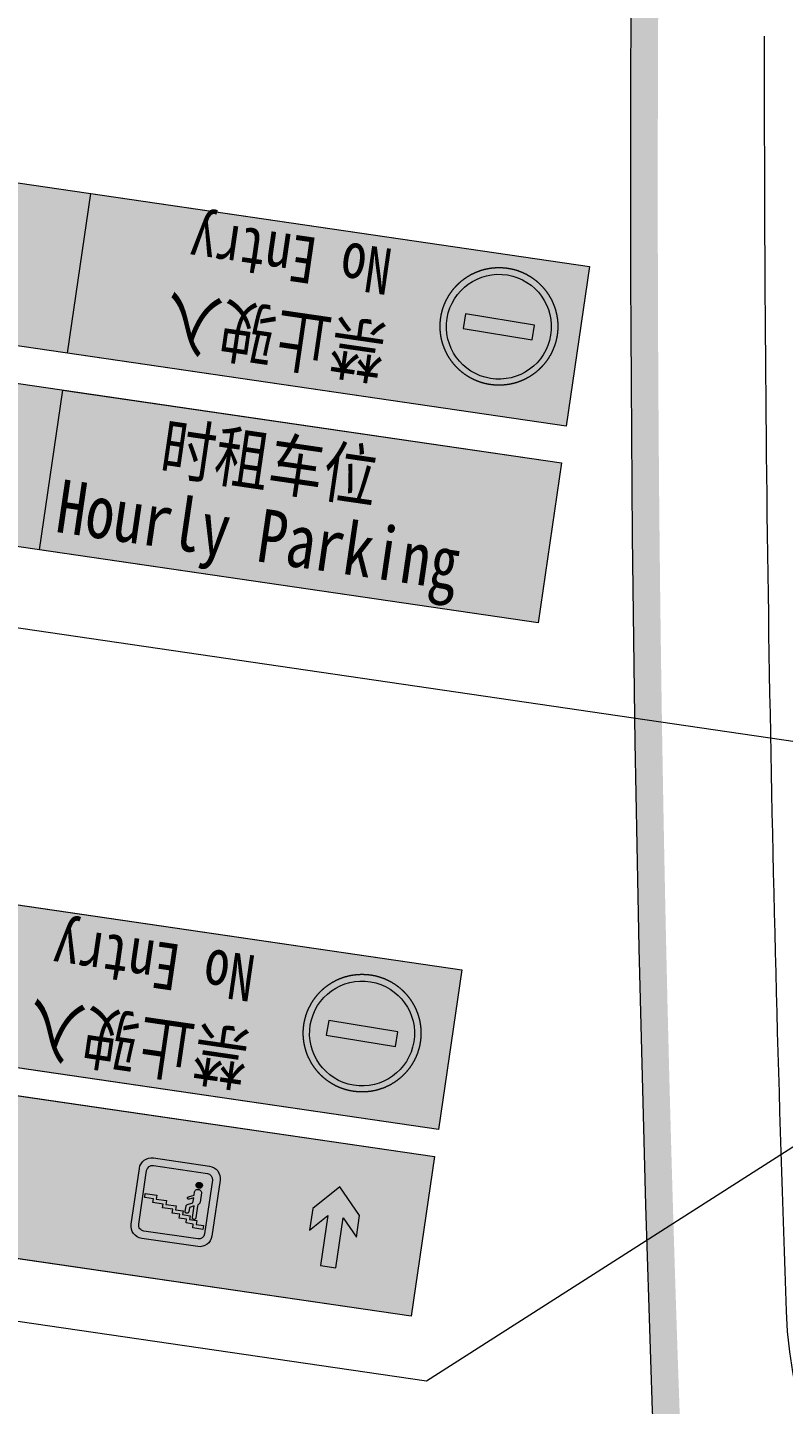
# Model space of a CAD drawing. Header units: inches. Extents: x -414268 to 632271, y -366004 to 318730.
# Drawn here: x -316383 to -299767, y 180510 to 210789 of the extents above; entities that cross this region are included whole.
import ezdxf

# ---------------------------------------------------------------- set-up
doc = ezdxf.new("R2010")
doc.units = ezdxf.units.IN
doc.header["$LTSCALE"] = 1200
doc.header["$MEASUREMENT"] = 0
doc.linetypes.add('DASHED', pattern=[19.049999999999997, 12.7, -6.35])
doc.layers.get('0').update_dxf_attribs({"linetype": 'CONTINUOUS', "lineweight": 0})
for name, color, linetype, lineweight in [('0--PAI--', 7, 'CONTINUOUS', 0), ('0--PAI--RED', 1, 'CONTINUOUS', 0), ('0--灯箱字(黄底黑字)', 7, 'CONTINUOUS', 0), ('COLUMN', 7, 'CONTINUOUS', 0), ('HATCH', 7, 'CONTINUOUS', 0)]:
    doc.layers.add(name, color=color, linetype=linetype, lineweight=lineweight)
doc.layers.add('0--灯箱--字', color=7, linetype='CONTINUOUS', lineweight=0, true_color=0xf7f7f7)
doc.layers.add('0-栋牌字体', color=7, linetype='CONTINUOUS', lineweight=0, true_color=0xf7f7f7)
doc.styles.add('-宋体', font='', dxfattribs={"width": 0.8})
doc.styles.get('-宋体').set_extended_font_data('SimSun')

# ---------------------------------------------------------------- blocks, each defined once
blk = doc.blocks.new('A$C27BC456A')
blk.add_hatch(color=250).paths.add_polyline_path([(14884.73986124818, 112855.557986891), (14884.7398612483, 114955.557986891), (8329.665222129555, 114955.557986891), (8329.665222129554, 112855.5579868909)])
at = {"color": 250}
blk.add_lwpolyline([(8329.665222129552, 114955.557986891), (14884.73986124829, 114955.557986891), (14884.73986124818, 112855.557986891), (8329.665222129552, 112855.5579868909), (8329.665222129552, 114955.557986891)], dxfattribs=at)
blk = doc.blocks.new('A$C36DA1677')
at = {"layer": '0--PAI--RED'}
h = blk.add_hatch(color=256, dxfattribs=at)
edge = h.paths.add_edge_path()
edge.add_arc((119.9999975206229, 119.9999862235272), 120, 0, 360)
h.paths.add_polyline_path([(199.9999975206229, 102.9999862235272), (199.9999975206229, 136.9999862235272), (39.99999752062286, 136.9999862235272), (39.99999752062286, 102.9999862235272)], flags=16)
at = {"layer": '0--PAI--'}
blk.add_lwpolyline([(199.9999975206229, 102.9999862235272), (199.9999975206229, 136.9999862235272), (39.99999752062286, 136.9999862235272), (39.99999752062286, 102.9999862235272)], close=True, dxfattribs=at)
blk.add_circle((119.9999975206229, 119.9999862235272), 120, dxfattribs=at)
blk = doc.blocks.new('A$C443C2777')
at = {"layer": '0--PAI--', "xscale": 9, "yscale": 9, "zscale": 9}
blk.add_blockref('A$C36DA1677', (-1.10760738607496e-05, 0.0002598084975033998), dxfattribs=at)
blk = doc.blocks.new('A$C01A83D55')
at = {"linetype": 'DASHED', "lineweight": 15, "ltscale": 20, "true_color": 0xeff0f0}
h = blk.add_hatch(color=7, dxfattribs=at)
h.paths.add_polyline_path([(0.001749272341839969, 1675.198503647465, 1), (3350.398756567272, 1675.198503647465, 1)])
h.paths.add_polyline_path([(3168.192252922146, 1684.934839963926, -1), (182.2082529173179, 1684.934839963926, -1)], flags=16)
h.paths.add_polyline_path([(2670.528252921341, 1896.442039964268), (2670.528252921341, 1473.427639963584), (679.8722529181225, 1473.427639963584), (679.8722529181225, 1896.442039964268)], flags=0)
at = {"true_color": 0xeff0f0}
blk.add_hatch(color=7, dxfattribs=at).paths.add_polyline_path([(2670.528252921341, 1473.427639963584), (2670.528252921341, 1896.442039964268), (679.8722529181226, 1896.442039964268), (679.8722529181229, 1473.427639963584)])
at = {"linetype": 'DASHED', "lineweight": 15, "ltscale": 20}
blk.add_circle((1675.200252919807, 1675.198503647465), 1675.198503647465, dxfattribs=at)
at = {"xscale": 1.382400000002235, "yscale": 1.382400000002235, "zscale": 1.382400000002235}
blk.add_blockref('A$C443C2777', (182.208299076301, 191.9426522036083), dxfattribs=at)
blk = doc.blocks.new('A$C53BB72EC')
at = {"layer": '0--灯箱--字', "true_color": 0xf7f7f7}
blk.add_hatch(color=7, dxfattribs=at).paths.add_polyline_path([(6263.886652779096, -28314.52920469935), (5705.06504685228, -27793.419626765), (5225.644234895473, -27793.41962678659), (5600.054711105098, -28142.56304409566), (4492.694870033767, -28142.56304414553), (4492.694870049396, -28486.49536568977), (5600.054711120494, -28486.4953656399), (5225.644234942301, -28835.63878293225), (5705.065046899661, -28835.63878291062)])
at = {"layer": '0--灯箱--字', "color": 7, "true_color": 0xf7f7f7}
blk.add_lwpolyline([(6263.886652779096, -28314.52920469935), (5705.06504685228, -27793.419626765), (5225.644234895473, -27793.41962678659), (5600.054711105098, -28142.56304409566), (4492.694870033767, -28142.56304414553), (4492.694870049396, -28486.49536568977), (5600.054711120494, -28486.4953656399), (5225.644234942301, -28835.63878293225), (5705.065046899661, -28835.63878291062)], close=True, dxfattribs=at)
blk = doc.blocks.new('A$C744A17C1')
at = {"true_color": 0xf7f7f7}
h = blk.add_hatch(color=7, dxfattribs=at)
edge = h.paths.add_edge_path()
edge.add_line((-3036.027967695962, 95700.69936638275), (-4282.504917986342, 95700.6993662884))
edge.add_arc((-4282.504917992475, 95427.42636630207), 273.2729999863368, 89.999999998714, 180.0000000033805)
edge.add_line((-4555.777917978819, 95427.42636628594), (-4555.777917813975, 94185.20778836703))
edge.add_arc((-4282.504917798803, 94185.20778839014), 273.2730000151723, 180.000000004845, 269.9999999973897)
edge.add_line((-4282.504917811253, 93911.93478837497), (-3036.027967662085, 93911.93478839874))
edge.add_arc((-3036.027967657114, 94185.20778838589), 273.2729999871517, 269.9999999989579, 360.000000003228)
edge.add_line((-2762.754967669956, 94185.20778840128), (-2762.754967693822, 95427.42636646118))
edge.add_arc((-3036.027967666832, 95427.42636640974), 273.27299997301, 1.078538077006223e-08, 90.00000000610757)
edge = h.paths.add_edge_path(flags=16)
edge.add_line((-3060.870968115632, 95535.07936645439), (-4257.661918124184, 95535.07936650218))
edge.add_arc((-4257.661918121812, 95402.58336650326), 132.4959999989223, 90.00000000102573, 180.0000000010257)
edge.add_line((-4390.157918120734, 95402.58336650088), (-4390.157917956356, 94210.05078851104))
edge.add_arc((-4257.661917951628, 94210.05078851951), 132.4960000047276, 180.0000000036624, 269.9999999983266)
edge.add_line((-4257.661917955498, 94077.55478851478), (-3060.870967947179, 94077.55478853764))
edge.add_arc((-3060.870967934181, 94210.05078852108), 132.4959999834391, 269.9999999943792, 360.0000000077086)
edge.add_line((-2928.374967950745, 94210.05078853891), (-2928.374968114891, 95402.5833664582))
edge.add_arc((-3060.870968122284, 95402.58336644698), 132.4960000073929, 4.851705143038884e-09, 89.99999999712362)
for points in [[(-4150.11990238633, 94529.42519890532), (-4149.627119381796, 94521.06739443877), (-4147.198756577098, 94513.64028296362), (-4143.319000463234, 94507.14339838475), (-4138.471931530861, 94501.57620250923), (-4125.87734835525, 94494.62397167491), (-4111.351055108826, 94492.31724702398), (-4097.313692784286, 94494.65355498373), (-4091.022925867466, 94497.44615649544), (-4084.733546061092, 94501.63183647174), (-4079.89801569574, 94507.2090675378), (-4076.03173301369, 94513.71398120295), (-4074.102912004921, 94521.14558704928), (-4073.143780433107, 94529.96923974363), (-4073.409211437916, 94786.29070426736), (-3975.566005341127, 94739.02821416727), (-3975.466443319223, 94642.90766297959), (-3974.488086713245, 94633.15731810404), (-3972.058778551756, 94624.80149255057), (-3968.178068257752, 94617.3759077636), (-3962.846874666517, 94611.80920641035), (-3957.032519419794, 94607.17172890124), (-3950.735444288468, 94603.92778070834), (-3936.208673960762, 94601.1567060907), (-3922.171329299919, 94603.4930145998), (-3915.880527055357, 94606.2856162488), (-3910.075784334331, 94610.93515125757), (-3904.75565221149, 94616.04852715385), (-3900.890314869001, 94623.48214061509), (-3898.477828618838, 94631.37860536999), (-3897.519191809697, 94640.66660789371), (-3897.638941903831, 94756.28987031762), (-3899.589391086716, 94769.75402574499), (-3904.925876862952, 94780.42857604545), (-3913.164742831723, 94788.77836625729), (-3922.213472441188, 94794.70326598715), (-3922.369446171797, 94794.80538847725), (-4039.101889754296, 94849.94229390075), (-4039.217787765549, 94961.8507568656), (-3945.249063278898, 94915.97730225985), (-3931.689579247963, 94912.27652424466), (-3920.071903735632, 94913.68161695023), (-3910.87873896258, 94918.79899297009), (-3904.593228902901, 94926.69948613836), (-3902.181714496808, 94935.52465123867), (-3903.644699364901, 94945.7388518333), (-3910.432604954694, 94955.48318951971), (-3915.27822494437, 94959.65733535777), (-3922.059884152026, 94963.36512443822), (-4039.278855550569, 95020.8232700668), (-4039.351956630824, 95091.40453202384), (-4040.820693118498, 95107.19094595194), (-4045.67544851813, 95120.18775516514), (-4052.949404808227, 95131.78898377655), (-4062.641139533138, 95140.60162528208), (-4073.783825813676, 95148.01970503082), (-4086.376951205893, 95153.57888623964), (-4100.41957921104, 95156.35044109734), (-4113.976686623646, 95157.7294554087), (-4128.015453705215, 95156.78622522691), (-4141.567728333292, 95153.52173987115), (-4154.633934597136, 95148.40033557524), (-4165.761698503164, 95141.42355248562), (-4175.434667611378, 95132.12651809816), (-4182.685078526265, 95120.97459971393), (-4187.997029419406, 95107.96727520748), (-4189.917695685872, 95092.64169136254), (-4189.701767394668, 94884.14834125085), (-4188.722924849484, 94873.93363212637), (-4186.29220309027, 94864.1847850999), (-4176.591818860266, 94847.0138444682), (-4163.989522695891, 94832.63200043356), (-4150.422369861859, 94821.5016373705), (-4150.394362782827, 94794.4670060108)], [(-4105.775307702483, 95185.59901780682), (-4093.191785995499, 95189.3268348336), (-4081.094827414956, 95195.37593573614), (-4070.936258183443, 95203.2804008755), (-4062.716157831484, 95213.04030111353), (-4056.434022755828, 95224.1912299039), (-4052.08934933634, 95236.26885156211), (-4051.135041708476, 95249.73601779382), (-4052.116755634663, 95262.73681229903), (-4056.486909276806, 95275.26976579314), (-4062.791662051925, 95285.94331290413), (-4071.031959299231, 95295.68616647439), (-4081.207323937677, 95304.03394962067), (-4093.316810593125, 95310.05796103626), (-4105.908036448644, 95313.759728508), (-4119.465126179974, 95315.13875723894), (-4133.503442684887, 95313.7311628082), (-4146.086937904591, 95310.0033170796), (-4157.699789472972, 95303.95473898912), (-4167.857881605858, 95295.58589573058), (-4176.07797313435, 95285.82602378237), (-4182.360594149213, 95275.13944482138), (-4186.704781629727, 95262.5974733338), (-4188.143691014964, 95249.59416268383), (-4186.677366507938, 95236.12948444439), (-4182.307698770659, 95224.06089506189), (-4176.002468914026, 95212.92301254108), (-4167.76218049007, 95203.18015842151), (-4157.587301790831, 95195.29673952419), (-4145.961922130198, 95189.27220515917), (-4133.370705098263, 95185.57043713813), (-4119.329499548534, 95184.19193190591)]]:
    blk.add_hatch(color=256).paths.add_polyline_path(points)
blk.add_hatch(color=7, dxfattribs=at).paths.add_polyline_path([(-2972.607069589547, 94898.53414615076), (-3229.479971812805, 94898.09719255501), (-3229.336110325414, 94813.51894278088), (-3456.396698841709, 94813.13270141499), (-3456.252740901196, 94728.50382023354), (-3683.313339790911, 94728.1176065724), (-3683.169383667991, 94643.48864204493), (-3848.535635771113, 94643.20729399307), (-3848.391651262064, 94558.5783851212), (-4015.984025353682, 94558.29326713439), (-4015.840079232818, 94473.66434005648), (-4177.145826940774, 94473.38992084307), (-4177.00158715609, 94388.58852501128), (-4337.63411603251, 94388.31524484028), (-4337.488947727485, 94302.96531869122), (-4112.581915430259, 94304.06890598805), (-4112.725865504006, 94388.69787000655), (-3952.093359518447, 94388.9711473679), (-3952.23760118545, 94473.77254055717), (-3789.097450235975, 94474.05003136786), (-3789.24139829434, 94558.67899535972), (-3621.331052389462, 94558.96459933165), (-3621.462747673038, 94636.38460403035), (-3621.475010367576, 94643.59356330667), (-3394.41441148764, 94643.97972189655), (-3394.55836834677, 94728.60868587349), (-3167.497770679998, 94728.99490008186), (-3167.619749095524, 94813.62389573664), (-2972.62380450021, 94813.90494948352)])
at = {"color": 7, "lineweight": 0, "ltscale": 5, "true_color": 0xf7f7f7}
for points in [[(-3036.027967695962, 95700.69936638275), (-4282.504917986342, 95700.6993662884, 0.4142135623969432), (-4555.777917978819, 95427.42636628594), (-4555.777917813975, 94185.20778836703, 0.4142135623349744), (-4282.504917811253, 93911.93478837497), (-3036.027967662085, 93911.93478839874, 0.4142135623949164), (-2762.754967669956, 94185.20778840128), (-2762.754967693822, 95427.42636646118, 0.4142135623491799)], [(-3060.870968115632, 95535.07936645439), (-4257.661918124184, 95535.07936650218, 0.414213562373095), (-4390.157918120734, 95402.58336650088), (-4390.157917956356, 94210.05078851104, 0.4142135623458187), (-4257.661917955498, 94077.55478851478), (-3060.870967947179, 94077.55478853764, 0.4142135624412422), (-2928.374967950745, 94210.05078853891), (-2928.374968114891, 95402.5833664582, 0.4142135623336186)]]:
    blk.add_lwpolyline(points, format="xyb", close=True, dxfattribs=at)
at = {"color": 7, "true_color": 0xf7f7f7}
blk.add_lwpolyline([(-2972.479819925153, 94813.90515701298), (-2972.607069589547, 94898.53414615076), (-3229.479971812805, 94898.09719255501), (-3229.336110325414, 94813.51894278088), (-3456.396698841709, 94813.13270141499), (-3456.252740901196, 94728.50382023354), (-3683.313339790911, 94728.1176065724), (-3683.169383667991, 94643.48864204493), (-3848.535635771113, 94643.20729399307), (-3848.391651262064, 94558.5783851212), (-4015.984025353682, 94558.29326713439), (-4015.840079232818, 94473.66434005648), (-4177.145826940774, 94473.38992084307), (-4177.00158715609, 94388.58852501128), (-4337.63411603251, 94388.31524484028), (-4337.488947727485, 94302.96531869122), (-4112.581915430259, 94304.06890598805), (-4112.725865504006, 94388.69787000655), (-3952.093359518447, 94388.9711473679), (-3952.23760118545, 94473.77254055717), (-3789.097450235975, 94474.05003136786), (-3789.24139829434, 94558.67899535972), (-3621.331052389462, 94558.96459933165), (-3621.462747673038, 94636.38460403035), (-3621.475010367576, 94643.59356330667), (-3394.41441148764, 94643.97972189655), (-3394.55836834677, 94728.60868587349), (-3167.497770679998, 94728.99490008186), (-3167.619749095524, 94813.62389573664), (-2972.62380450021, 94813.90494948352), (-2972.607069589547, 94898.53414615075)], dxfattribs=at)
at = {"layer": '0-栋牌字体', "linetype": 'ByBlock'}
for points in [[(-4150.11990238633, 94529.42519890532), (-4149.627119381796, 94521.06739443877), (-4147.198756577098, 94513.64028296362), (-4143.319000463234, 94507.14339838475), (-4138.471931530861, 94501.57620250923), (-4125.87734835525, 94494.62397167491), (-4111.351055108826, 94492.31724702398), (-4097.313692784286, 94494.65355498373), (-4091.022925867466, 94497.44615649544), (-4084.733546061092, 94501.63183647174), (-4079.89801569574, 94507.2090675378), (-4076.03173301369, 94513.71398120295), (-4074.102912004921, 94521.14558704928), (-4073.143780433107, 94529.96923974363), (-4073.409211437916, 94786.29070426736), (-3975.566005341127, 94739.02821416727), (-3975.466443319223, 94642.90766297959), (-3974.488086713245, 94633.15731810404), (-3972.058778551756, 94624.80149255057), (-3968.178068257752, 94617.3759077636), (-3962.846874666517, 94611.80920641035), (-3957.032519419794, 94607.17172890124), (-3950.735444288468, 94603.92778070834), (-3936.208673960762, 94601.1567060907), (-3922.171329299919, 94603.4930145998), (-3915.880527055357, 94606.2856162488), (-3910.075784334331, 94610.93515125757), (-3904.75565221149, 94616.04852715385), (-3900.890314869001, 94623.48214061509), (-3898.477828618838, 94631.37860536999), (-3897.519191809697, 94640.66660789371), (-3897.638941903831, 94756.28987031762), (-3899.589391086716, 94769.75402574499), (-3904.925876862952, 94780.42857604545), (-3913.164742831723, 94788.77836625729), (-3922.213472441188, 94794.70326598715), (-3922.369446171797, 94794.80538847725), (-4039.101889754296, 94849.94229390075), (-4039.217787765549, 94961.8507568656), (-3945.249063278898, 94915.97730225985), (-3931.689579247963, 94912.27652424466), (-3920.071903735632, 94913.68161695023), (-3910.87873896258, 94918.79899297009), (-3904.593228902901, 94926.69948613836), (-3902.181714496808, 94935.52465123867), (-3903.644699364901, 94945.7388518333), (-3910.432604954694, 94955.48318951971), (-3915.27822494437, 94959.65733535777), (-3922.059884152026, 94963.36512443822), (-4039.278855550569, 95020.8232700668), (-4039.351956630824, 95091.40453202384), (-4040.820693118498, 95107.19094595194), (-4045.67544851813, 95120.18775516514), (-4052.949404808227, 95131.78898377655), (-4062.641139533138, 95140.60162528208), (-4073.783825813676, 95148.01970503082), (-4086.376951205893, 95153.57888623964), (-4100.41957921104, 95156.35044109734), (-4113.976686623646, 95157.7294554087), (-4128.015453705215, 95156.78622522691), (-4141.567728333292, 95153.52173987115), (-4154.633934597136, 95148.40033557524), (-4165.761698503164, 95141.42355248562), (-4175.434667611378, 95132.12651809816), (-4182.685078526265, 95120.97459971393), (-4187.997029419406, 95107.96727520748), (-4189.917695685872, 95092.64169136254), (-4189.701767394668, 94884.14834125085), (-4188.722924849484, 94873.93363212637), (-4186.29220309027, 94864.1847850999), (-4176.591818860266, 94847.0138444682), (-4163.989522695891, 94832.63200043356), (-4150.422369861859, 94821.5016373705), (-4150.394362782827, 94794.4670060108)], [(-4105.775307702483, 95185.59901780682), (-4093.191785995499, 95189.3268348336), (-4081.094827414956, 95195.37593573614), (-4070.936258183443, 95203.2804008755), (-4062.716157831484, 95213.04030111353), (-4056.434022755828, 95224.1912299039), (-4052.08934933634, 95236.26885156211), (-4051.135041708476, 95249.73601779382), (-4052.116755634663, 95262.73681229903), (-4056.486909276806, 95275.26976579314), (-4062.791662051925, 95285.94331290413), (-4071.031959299231, 95295.68616647439), (-4081.207323937677, 95304.03394962067), (-4093.316810593125, 95310.05796103626), (-4105.908036448644, 95313.759728508), (-4119.465126179974, 95315.13875723894), (-4133.503442684887, 95313.7311628082), (-4146.086937904591, 95310.0033170796), (-4157.699789472972, 95303.95473898912), (-4167.857881605858, 95295.58589573058), (-4176.07797313435, 95285.82602378237), (-4182.360594149213, 95275.13944482138), (-4186.704781629727, 95262.5974733338), (-4188.143691014964, 95249.59416268383), (-4186.677366507938, 95236.12948444439), (-4182.307698770659, 95224.06089506189), (-4176.002468914026, 95212.92301254108), (-4167.76218049007, 95203.18015842151), (-4157.587301790831, 95195.29673952419), (-4145.961922130198, 95189.27220515917), (-4133.370705098263, 95185.57043713813), (-4119.329499548534, 95184.19193190591)]]:
    blk.add_lwpolyline(points, close=True, dxfattribs=at)

msp = doc.modelspace()

# ---------------------------------------------------------------- hatches: boundary and pattern name
at = {"lineweight": 0, "ltscale": 5}
for points in [[(-315502.201554783, 203628.0195398086), (-321354.9392164368, 204483.9908369643), (-320841.3564381432, 207995.6334339563), (-314988.6187764896, 207139.6621368005)], [(-321460.9600193269, 203672.2951323297), (-315608.2223572186, 202816.3238351122), (-316121.8051355492, 199304.6812378472), (-321974.5427976577, 200160.6525350647)]]:
    msp.add_hatch(color=152, dxfattribs=at).paths.add_polyline_path(points)
for points in [[(-316121.8051412046, 199304.6812329398), (-305160.3387910703, 197701.5510209084), (-304646.756012838, 201213.1936180728), (-315608.2223630192, 202816.323830111)], [(-318911.0135722689, 184051.920622227), (-307949.547222129, 182448.7904102344), (-307435.9644439091, 185960.4330074005), (-318397.4307940959, 187563.5632193999)]]:
    msp.add_hatch(color=250).paths.add_polyline_path(points)
at = {"lineweight": 0, "ltscale": 5, "true_color": 0xf7f7f7}
for points in [[(-315390.6384956121, 187003.5147320648, 0.6624751083134088), (-315557.2736005816, 187027.8853552636), (-315908.5162416037, 186659.0079695626, 0.8769134457514564), (-315787.2590502701, 186536.6894379064), (-315618.4283061889, 186708.8608330022), (-315700.4356036464, 186148.1326862127, 0.710415717446655), (-315512.067785378, 186120.5836223179), (-315426.5316072759, 186705.4406285335), (-315311.1045816288, 186471.3140567748, 0.9042847927237261), (-315143.4971077972, 186565.9890590152)], [(-314350.0349130432, 186340.4855336267, 0.9042847922969277), (-314483.5096832918, 186479.1942464469), (-314661.1508278497, 186287.9293158391), (-314575.6146498775, 186872.786322074, 0.710415717446655), (-314763.9824679943, 186900.3353870054), (-314845.9897657397, 186339.6072400595), (-314958.4433552708, 186552.9168731317, 0.8769134475484177), (-315109.6511829462, 186470.446742012), (-314878.7578257646, 186016.4311297412, 0.6624751060017849), (-314712.1227212054, 185992.0605055435)]]:
    msp.add_hatch(color=7, dxfattribs=at).paths.add_polyline_path(points)
h = msp.add_hatch(color=7, dxfattribs=at)
edge = h.paths.add_edge_path(flags=0)
edge.add_arc((-314895.9260319963, 185477.7821986531), 71.17564535153569, -8.320600316842759, 351.6793996831573)
edge = h.paths.add_edge_path(flags=0)
edge.add_arc((-315272.4760377721, 185532.8531783391), 71.17564535153569, -8.320600316842759, 351.6793996831573)
edge = h.paths.add_edge_path(flags=0)
edge.add_arc((-315652.8221261106, 185588.479340557), 71.17564535153569, -8.320600316842759, 351.6793996831573)
edge = h.paths.add_edge_path()
edge.add_line((-315786.9218686323, 186034.9005854682), (-314641.6624351247, 185867.4047467958))
edge.add_arc((-314678.3836037572, 185616.3223010939), 253.7534999977922, -8.320600316842672, 81.67939968315738, ccw=False)
edge.add_line((-314427.3011580659, 185579.6011324468), (-314594.2247763058, 184438.2542792145))
edge.add_arc((-314845.307222014, 184474.9754478558), 253.7534999977922, -98.32060031684267, -8.320600316842672, ccw=False)
edge.add_line((-314882.0283906618, 184223.8930021646), (-316027.2878241779, 184391.3888407804))
edge.add_arc((-315990.5666554169, 184642.4712864552), 253.7534999977922, 171.6793996831574, 261.6793996831573, ccw=False)
edge.add_line((-316241.6491011085, 184679.1924551023), (-316074.7254828513, 185820.5393084479))
edge.add_arc((-315823.6430372797, 185783.8181397771), 253.7534999977922, 81.67939968315738, 171.6793996702214, ccw=False)
edge = h.paths.add_edge_path(flags=16)
edge.add_line((-315786.3514450793, 185879.3911182105), (-314686.7433655354, 185718.5718558589))
edge.add_arc((-314704.5475685287, 185596.8349125118), 123.0319999989295, -8.320600316842672, 81.67939968315738, ccw=False)
edge.add_line((-314582.8106251635, 185579.0307095314), (-314743.0576673027, 184483.3352099478))
edge.add_arc((-314864.7946106884, 184501.1394129065), 123.0319999989295, -98.32060031684267, -8.320600316842672, ccw=False)
edge.add_line((-314882.5988136684, 184379.402469541), (-315982.2068931958, 184540.221732006))
edge.add_arc((-315964.4026901999, 184661.9586753692), 123.0319999989295, 171.6793996831574, 261.6793996831573, ccw=False)
edge.add_line((-316086.1396335647, 184679.7628783495), (-315925.8925914417, 185775.4583778195))
edge.add_arc((-315804.1556480597, 185757.654174845), 123.0319999989295, 81.67939968315738, 171.6793996831574, ccw=False)
edge = h.paths.add_edge_path(flags=0)
edge.add_line((-314846.2942490436, 185233.8751035886), (-314828.9428460142, 185231.3374360086))
edge.add_line((-314828.9428460776, 185231.337436026), (-314873.7130457006, 184925.2194228841))
edge.add_arc((-314866.1044867558, 184924.1066602084), 7.689499999933096, 171.6793996831573, 261.6793996831573)
edge.add_line((-314867.217249442, 184916.4981012481), (-314851.217003451, 184914.1580422695))
edge.add_arc((-314850.104240726, 184921.7666011579), 7.689499939845499, 261.6793996831573, 303.5993883651128)
edge.add_line((-314845.8490048917, 184915.3618079221), (-314835.4746775366, 184922.2543347896))
edge.add_line((-314835.4746775042, 184922.2543347849), (-314801.6717668629, 184944.7124146518))
edge.add_arc((-314805.9270028641, 184951.1172079863), 7.689500114515575, 303.5993887151876, 351.6793996831573)
edge.add_line((-314798.3184437744, 184950.0044452811), (-314746.6304809405, 185303.422940075))
edge.add_arc((-314807.4989526458, 185312.3250415188), 61.51599999946477, -8.320600316842759, 81.67939968315724)
edge.add_line((-314798.5968511559, 185373.1935132017), (-315024.8710505886, 185406.2864401103))
edge.add_arc((-315033.7731520059, 185345.4179684747), 61.51599999946477, 81.67939968315724, 171.6793996831573)
edge.add_line((-315094.6416236887, 185354.320069965), (-315144.2425935099, 185015.1714733863))
edge.add_line((-315144.2425935147, 185015.1714733539), (-315111.822542187, 184955.4604342859))
edge.add_arc((-315105.0648591915, 184959.1295117678), 7.689499942641857, 208.4997053678871, 261.6793996831573)
edge.add_line((-315106.1776218686, 184951.5209528724), (-315080.2317590977, 184947.7263331415))
edge.add_arc((-315079.1189964924, 184955.3348921136), 7.689499999933096, 261.6793996831573, 351.6793996831573)
edge.add_line((-315071.5104375313, 184954.2221294273), (-315026.6958266388, 185260.6438071734))
edge.add_line((-315026.695826639, 185260.6438071735), (-315008.2436341791, 185257.9451472093))
edge.add_line((-315008.2436342078, 185257.9451472381), (-315107.0719077399, 184582.2029093333))
edge.add_line((-315107.0719077095, 184582.2029093124), (-315033.1347934417, 184571.3894997089))
edge.add_line((-315033.1347933756, 184571.3894997156), (-314979.9231371686, 184935.2263043629))
edge.add_line((-314979.9231372326, 184935.2263043724), (-314965.9386151476, 184933.1810480287))
edge.add_line((-314965.9386151133, 184933.1810480402), (-315019.1502708338, 184569.3442435533))
edge.add_line((-315019.1502708383, 184569.3442435209), (-314945.0674360601, 184558.5095222568))
edge.add_line((-314945.0674361029, 184558.5095223046), (-314846.2942491364, 185233.8751036353))
edge = h.paths.add_edge_path(flags=0)
edge.add_line((-315222.844164118, 185288.9460700092), (-315205.4927610885, 185286.4084024291))
edge.add_line((-315205.4927611518, 185286.4084024466), (-315250.2629607749, 184980.2903893047))
edge.add_arc((-315242.6544018301, 184979.177626629), 7.689499999933096, 171.6793996831573, 261.6793996831573)
edge.add_line((-315243.7671645163, 184971.5690676686), (-315227.7669185253, 184969.2290086899))
edge.add_arc((-315226.6541558005, 184976.8375675785), 7.689499939845499, 261.6793996831573, 303.5993883651128)
edge.add_line((-315222.3989198367, 184970.4327743239), (-315212.0245924816, 184977.3253011913))
edge.add_line((-315212.0245925786, 184977.3253012055), (-315178.2216819373, 184999.7833810724))
edge.add_arc((-315182.4769179385, 185006.1881744069), 7.689500114515575, 303.5993887151876, 351.6793996831573)
edge.add_line((-315174.8683588487, 185005.0754117017), (-315123.1803960144, 185358.4939064955))
edge.add_arc((-315184.048867721, 185367.3960079396), 61.51599999946477, -8.320600316842759, 81.67939968315724)
edge.add_line((-315175.1467662308, 185428.2644796225), (-315401.4209656636, 185461.3574065312))
edge.add_arc((-315410.3230670803, 185400.4889348955), 61.51599999946477, 81.67939968315724, 171.6793996831573)
edge.add_line((-315471.1915387628, 185409.3910363857), (-315520.792508584, 185070.2424398071))
edge.add_line((-315520.7925085888, 185070.2424397745), (-315488.3724572611, 185010.5314007065))
edge.add_arc((-315481.6147742661, 185014.2004781887), 7.689499942641857, 208.4997053678871, 261.6793996831573)
edge.add_line((-315482.7275369432, 185006.5919192931), (-315456.7816741723, 185002.7972995622))
edge.add_arc((-315455.6689115667, 185010.4058585343), 7.689499999933096, 261.6793996831573, 351.6793996831573)
edge.add_line((-315448.0603526065, 185009.293095848), (-315403.245741714, 185315.7147735942))
edge.add_line((-315403.245741713, 185315.714773594), (-315384.793549253, 185313.0161136297))
edge.add_line((-315384.7935491524, 185313.0161136398), (-315483.6218226845, 184637.2738757349))
edge.add_line((-315483.6218227844, 184637.2738757332), (-315409.6847085166, 184626.4604661296))
edge.add_line((-315409.6847084498, 184626.4604661363), (-315356.4730522428, 184990.2972707837))
edge.add_line((-315356.473052308, 184990.2972707933), (-315342.488530223, 184988.2520144495))
edge.add_line((-315342.4885301874, 184988.2520144609), (-315395.7001859079, 184624.4152099739))
edge.add_line((-315395.7001859127, 184624.4152099416), (-315321.6173511344, 184613.5804886775))
edge.add_line((-315321.6173511765, 184613.580488725), (-315222.84416421, 185288.9460700559))
edge = h.paths.add_edge_path(flags=0)
edge.add_line((-315602.8195583526, 185344.5190133755), (-315585.4681553232, 185341.9813457954))
edge.add_line((-315585.4681552575, 185341.9813457939), (-315630.2383548805, 185035.863332652))
edge.add_arc((-315622.6297959356, 185034.7505699765), 7.689499999933096, 171.6793996831573, 261.6793996831573)
edge.add_line((-315623.7425586217, 185027.1420110159), (-315607.7423126307, 185024.8019520372))
edge.add_arc((-315606.629550035, 185032.4105109447), 7.689499939845499, 261.6793996831573, 303.5993883651128)
edge.add_line((-315602.3743140715, 185026.00571769), (-315591.9999867164, 185032.8982445575))
edge.add_line((-315591.9999866847, 185032.8982445529), (-315558.1970760433, 185055.3563244198))
edge.add_arc((-315562.4523120442, 185061.7611177543), 7.689500114515575, 303.5993887151876, 351.6793996831573)
edge.add_line((-315554.8437529542, 185060.6483550491), (-315503.1557901199, 185414.0668498429))
edge.add_arc((-315564.0242618168, 185422.9689513517), 61.51599999946477, -8.320600316842759, 81.67939968315724)
edge.add_line((-315555.1221603262, 185483.8374230344), (-315781.396359759, 185516.9303499431))
edge.add_arc((-315790.2984613148, 185456.0618782617), 61.51599999946477, 81.67939968315724, 171.6793996831573)
edge.add_line((-315851.1669329981, 185464.9639797518), (-315900.7679028192, 185125.8153831731))
edge.add_line((-315900.7679028237, 185125.8153831408), (-315868.3478514959, 185066.1043440727))
edge.add_arc((-315861.5901684914, 185069.7734216195), 7.689499942641857, 208.4997053678871, 261.6793996831573)
edge.add_line((-315862.7029311682, 185062.164862724), (-315836.7570683971, 185058.3702429931))
edge.add_arc((-315835.6443056625, 185065.9788019463), 7.689499999933096, 261.6793996831573, 351.6793996831573)
edge.add_line((-315828.0357467025, 185064.86603926), (-315783.22113581, 185371.2877170062))
edge.add_line((-315783.2211358088, 185371.2877170061), (-315764.7689433488, 185368.5890570419))
edge.add_line((-315764.7689433874, 185368.589057006), (-315863.5972169195, 184692.8468191012))
edge.add_line((-315863.59721688, 184692.8468191451), (-315789.6601026122, 184682.0334095415))
edge.add_line((-315789.6601026843, 184682.0334095025), (-315736.4484464772, 185045.8702141499))
edge.add_line((-315736.4484464127, 185045.8702141405), (-315722.4639243277, 185043.8249577968))
edge.add_line((-315722.4639244223, 185043.824957827), (-315775.6755801429, 184679.9881533401))
edge.add_line((-315775.6755801379, 184679.9881533724), (-315701.5927453597, 184669.1534321083))
edge.add_line((-315701.5927452824, 184669.1534320723), (-315602.8195583159, 185344.5190134031))
at = {"layer": '0--灯箱--字', "true_color": 0xf7f7f7}
msp.add_hatch(color=7, dxfattribs=at).paths.add_polyline_path([(-305202.2137056075, 200280.032561149), (-305385.2310135567, 199538.1825463505), (-305786.6604376733, 199276.0781160356), (-305664.0388411985, 199773.1176261591), (-306591.2552077072, 199167.7122848416), (-306779.2866468038, 199455.6942629479), (-305852.0702802953, 200061.0996042654), (-306356.452677334, 200148.7507769227), (-305955.0232532166, 200410.8552072379)])
at = {"layer": 'HATCH'}
h = msp.add_hatch(color=256, dxfattribs=at)
edge = h.paths.add_edge_path(flags=16)
edge.add_line((-213828.8317525553, 164675.2092991319), (-207891.3891939657, 239618.7662408402))
edge.add_line((-207891.3891939657, 239618.7662408402), (-282700.2386240485, 250559.6697721759))
edge.add_arc((-285362.6263338627, 335716.2329774114), 85198.17231164422, 259.28221711276, 271.7907475360558, ccw=False)
edge.add_arc((453050.180036892, 207309.5370600322), 755580.3176841394, 176.6088067114946, 182.0416388163997)
edge.add_arc((-292656.4627132135, 180726.2818498493), 9400.00000000002, 182.0416388163997, 261.6795084692159)
edge.add_line((-294016.7375629385, 171425.2253328075), (-219127.1907767964, 160472.6666838153))
edge.add_line((-219127.1907767963, 160472.6666838153), (-213828.8317525553, 164675.2092991319))
edge = h.paths.add_edge_path()
edge.add_line((-213251.3346596601, 164367.442742519), (-207248.9124130177, 240131.1859687408))
edge.add_line((-207248.9124130178, 240131.1859687408), (-282666.0269515333, 251161.0491609127))
edge.add_arc((-285362.6263338625, 335716.2329774108), 84598.17231164363, 258.8202296067447, 271.8266344894376, ccw=False)
edge.add_arc((453050.1800368755, 207309.537060032), 756180.3176841228, 176.5569181422628, 182.0416388163997)
edge.add_arc((-292656.4627132135, 180726.2818498494), 9999.999999999993, 182.0416388163993, 261.6795084692165)
edge.add_line((-294103.5636171761, 170831.540874273), (-218957.468384922, 159841.4621437349))
edge.add_line((-218957.468384922, 159841.4621437349), (-213251.3346596602, 164367.4427425191))

# ---------------------------------------------------------------- linework, layer by layer
at = {"color": 250}
for points in [[(-304540.7352000311, 202024.8893220657), (-332633.8759767638, 206133.5515475265), (-332120.2931985812, 209645.1941446181), (-304027.1524218479, 205536.5319191573), (-304540.7352000311, 202024.8893220657)], [(-332739.8967901462, 205321.8558439702), (-304646.7560128378, 201213.1936180727), (-305160.338791075, 197701.5510209092), (-333253.4795683831, 201810.2132468066), (-332739.8967901461, 205321.8558439701)], [(-315608.22236202, 202816.3238298268), (-304646.7560118384, 201213.1936177886), (-305160.3387900712, 197701.5510206243), (-316121.8051402053, 199304.6812326557), (-315608.22236202, 202816.3238298268)], [(-315608.2223630192, 202816.323830111), (-304646.756012838, 201213.1936180728), (-305160.3387910703, 197701.5510209084), (-316121.8051412046, 199304.6812329398), (-315608.2223630192, 202816.323830111)], [(-307348.7067309801, 186557.0610777711), (-335441.8475076809, 190665.7233034504), (-334928.2647294709, 194177.365900538), (-306835.1239527695, 190068.7036748587), (-307348.70673098, 186557.0610777712)], [(-335529.1052212318, 190069.0952331985), (-307435.9644439088, 185960.4330074005), (-307949.5472221337, 182448.7904102351), (-336042.6879994562, 186557.4526360331), (-335529.1052212317, 190069.0952331985)], [(-318397.4307930967, 187563.5632191157), (-307435.9644429094, 185960.4330071163), (-307949.5472211298, 182448.7904099502), (-318911.0135712695, 184051.9206219428), (-318397.4307930967, 187563.5632191157)], [(-318397.4307940959, 187563.5632194), (-307435.9644439091, 185960.4330074005), (-307949.547222129, 182448.7904102344), (-318911.0135722689, 184051.920622227), (-318397.4307940959, 187563.5632194)]]:
    msp.add_lwpolyline(points, dxfattribs=at)
at = {"color": 6}
for points in [[(-297108.1188694984, 194732.60448599), (-333509.9731807564, 200056.4280112711)], [(-287940.560409955, 193591.5607804683), (-307610.2472526548, 181019.0489707852), (-336173.3257741713, 185196.440267587)]]:
    msp.add_lwpolyline(points, dxfattribs=at)
at = {"layer": 'COLUMN'}
msp.add_lwpolyline([(-213251.3346596601, 164367.442742519), (-207248.9124130178, 240131.1859687408), (-282666.0269515333, 251161.0491609127, -0.0568121518568378), (-301765.1959296255, 252723.4232338751, 0.02393617834455015), (-302650.1147176579, 180370.0240582651, 0.3621818479760388), (-294103.5636171761, 170831.540874273), (-218957.468384922, 159841.4621437349)], format="xyb", close=True, dxfattribs=at)
msp.add_lwpolyline([(-300187.6184026463, 210600.2336368943, 0.009271837225096051), (-299708.3936636865, 182562.0161931895, 0.3621818479760388), (-291161.8425632047, 173023.5330091974), (-253402.6143967526, 167501.2648318411)], format="xyb", dxfattribs=at)

# ---------------------------------------------------------------- block references
at = {"xscale": 1.689999999944121, "yscale": 1.690000000002328, "zscale": 1.68999999998348}
for p, rotation in [((-262497.8770800471, 392217.6805568674), 171.6793996826179), ((-265305.8486095169, 376749.8523122459), 171.6793996821723)]:
    msp.add_blockref('A$C27BC456A', p, dxfattribs=dict(at, rotation=rotation))
at = {"linetype": 'DASHED', "lineweight": 15, "ltscale": 20, "zscale": 0.7722624000003417}
for p, xscale, yscale, rotation in [((-304534.2072025821, 205283.8831827509), 0.7722624006374202, 0.7722624001580697, 170.6587446599831), ((-307542.6597397344, 189741.772140593), 0.7722624006374669, 0.7722624001580699, 170.6587446599972)]:
    msp.add_blockref('A$C01A83D55', p, dxfattribs=dict(at, xscale=xscale, yscale=yscale, rotation=rotation))
at = {"xscale": -1, "rotation": 351.6793996836047}
msp.add_blockref('A$C744A17C1', (-330468.6727495263, 91677.42867953455), dxfattribs=at)
at = {"rotation": 81.67939968421037}
msp.add_blockref('A$C53BB72EC', (-338441.3450112815, 183193.6038154358), dxfattribs=at)

# ---------------------------------------------------------------- texts
at = {"layer": '0--灯箱字(黄底黑字)', "color": 7, "true_color": 0xffffff, "style": '-宋体', "width": 0.8}
for s, height, rotation, p in [('No Entry', 1022.449999992678, 171.6793996830769, (-308326.9476399416, 205914.031926502)), ('禁止驶入', 1115.399999992013, 171.6793996830769, (-308443.1459775718, 204185.0269202628)), ('时租车位', 1098.499999997147, 351.6793996849683, (-313514.7306686793, 201029.7198061844)), ('Hourly Parking', 1169.999999996037, 351.6793996841437, (-315798.8264334535, 199702.5997928922)), ('No Entry', 1022.449999992678, 171.6793996830769, (-311335.4001770939, 190371.9208843441)), ('禁止驶入', 1115.399999992013, 171.6793996830769, (-311451.5985147241, 188642.9158781049))]:
    msp.add_text(s, height=height, rotation=rotation, dxfattribs=at).set_placement(p)

doc.saveas('drawing.dxf')
